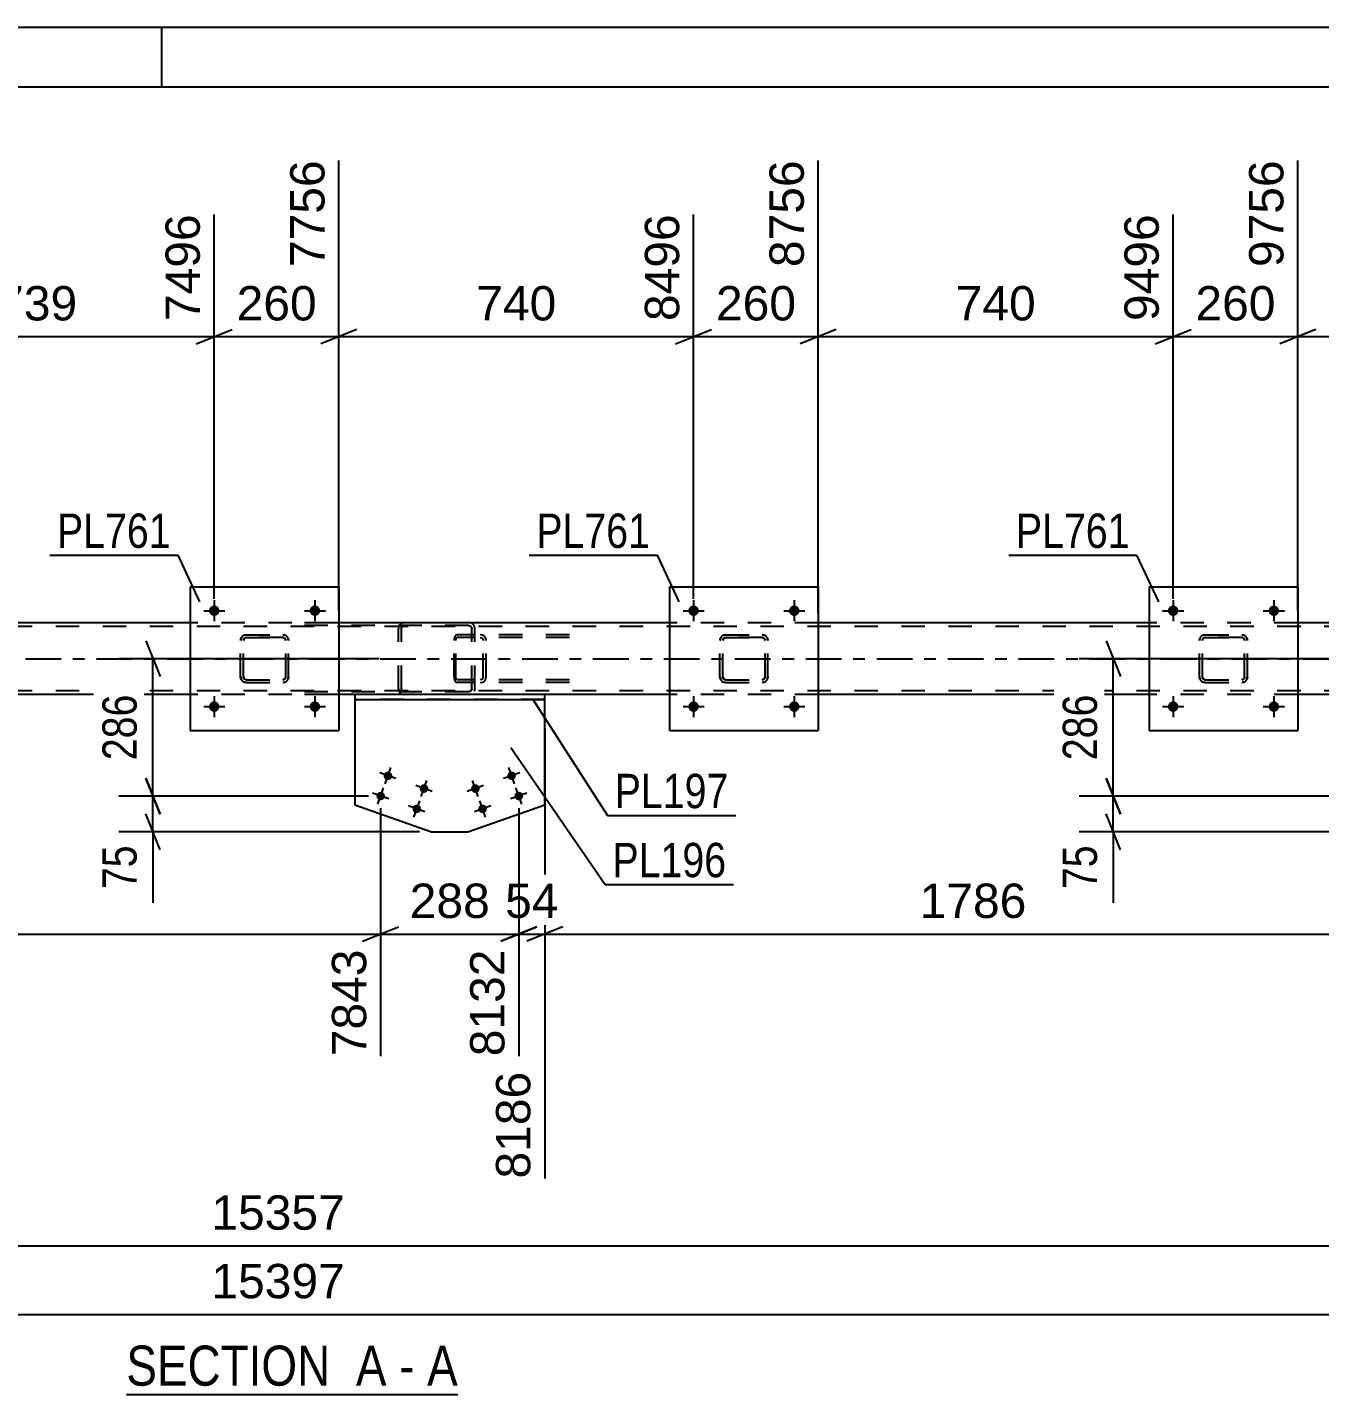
# Model space of a CAD drawing. Header units: millimetres. Extents: x -147 to 694, y -404 to 190.
# Drawn here: x 262.5 to 370.3, y 76.4 to 190.5 of the extents above; entities that cross this region are included whole.
import ezdxf

# ---------------------------------------------------------------- set-up
doc = ezdxf.new("R2010")
doc.units = ezdxf.units.MM
doc.linetypes.add('DXK_LINE_DOT2', pattern=[3.9198, 1.9599, -1.9599])
doc.linetypes.add('DXK_LINE_DOT3', pattern=[5.9187, 2.979, -0.9799, 0.9799, -0.9799])
doc.styles.add('Arial', font='ARIAL.TTF', dxfattribs={"height": 0.2})
doc.styles.add('Arial Narrow', font='ARIALN.TTF', dxfattribs={"height": 0.2})

# ---------------------------------------------------------------- blocks, each defined once
blk = doc.blocks.new('Unknown-318897192-1115')
at = {"color": 5, "linetype": 'Continuous'}
for p, q in [((693.74, 190.49), (-147.26, 190.49)), ((273.74, 185.49), (273.74, 190.49)), ((688.74, 185.49), (-142.26, 185.49))]:
    blk.add_line(p, q, dxfattribs=at)
blk = doc.blocks.new('Unknown-318897192-12 - 1693')
at = {"color": 6, "linetype": 'Continuous'}
blk.add_line((270.79, 76.42), (298.43, 76.42), dxfattribs=at)
at = {"color": 0, "linetype": 'Continuous'}
for points in [[(288.89, 77.17), (288.89, 80.67), (270.79, 80.67), (270.79, 77.17)], [(292.5, 77.17), (292.5, 80.67), (289.94, 80.67), (289.94, 77.17)], [(294.83, 77.17), (294.83, 80.67), (293.55, 80.67), (293.55, 77.17)], [(298.43, 77.17), (298.43, 80.67), (295.88, 80.67), (295.88, 77.17)]]:
    blk.add_wipeout(points, dxfattribs=at)
at = {"color": 7, "linetype": 'Continuous', "style": 'Arial Narrow'}
for s, p in [('SECTION ', (270.79, 77.17)), ('A', (289.94, 77.17)), ('A', (295.88, 77.17)), ('-', (293.55, 77.17))]:
    blk.add_text(s, height=3.34, dxfattribs=at).set_placement(p)
blk = doc.blocks.new('Bolt-318897192-2053 - 1693')
at = {"linetype": 'Continuous'}
for points in [[(318.55, 133.82, -1), (317.67, 133.82, -1)], [(326.95, 133.82, -1), (326.07, 133.82, -1)]]:
    blk.add_hatch(color=1, dxfattribs=at).paths.add_polyline_path(points)
at = {"color": 1, "linetype": 'Continuous'}
for p, q in [((318.11, 134.7), (318.11, 132.94)), ((326.51, 134.7), (326.51, 132.94)), ((317.23, 133.82), (318.99, 133.82)), ((325.63, 133.82), (327.39, 133.82))]:
    blk.add_line(p, q, dxfattribs=at)
blk = doc.blocks.new('Part-318897192-1711 - 1693')
at = {"color": 2, "linetype": 'Continuous'}
for p, q in [((289.84, 134.82), (289.84, 134.42)), ((305.69, 134.82), (289.84, 134.82)), ((305.69, 134.42), (305.69, 134.82)), ((289.84, 134.42), (305.69, 134.42))]:
    blk.add_line(p, q, dxfattribs=at)
blk = doc.blocks.new('Bolt-318897192-1695 - 1693')
at = {"linetype": 'Continuous'}
for points in [[(302.59, 127.93, -1), (303.27, 128.17, -1)], [(299.57, 126.86, -1), (300.25, 127.11, -1)], [(303.19, 126.24, -1), (303.87, 126.48, -1)], [(300.17, 125.17, -1), (300.85, 125.41, -1)]]:
    blk.add_hatch(color=1, dxfattribs=at).paths.add_polyline_path(points)
at = {"color": 1, "linetype": 'Continuous'}
for p, q in [((303.61, 128.3), (302.25, 127.81)), ((303.17, 127.38), (302.69, 128.73)), ((300.59, 127.23), (299.23, 126.74)), ((300.15, 126.31), (299.67, 127.66)), ((303.77, 125.68), (303.29, 127.04)), ((301.19, 125.53), (299.84, 125.05)), ((300.75, 124.61), (300.27, 125.97)), ((304.21, 126.6), (302.85, 126.12))]:
    blk.add_line(p, q, dxfattribs=at)
blk = doc.blocks.new('Bolt-318897192-1696 - 1693')
at = {"linetype": 'Continuous'}
for points in [[(292.27, 128.17, -1), (292.95, 127.93, -1)], [(291.67, 126.48, -1), (292.34, 126.24, -1)], [(295.28, 127.11, -1), (295.96, 126.86, -1)], [(294.68, 125.41, -1), (295.36, 125.17, -1)]]:
    blk.add_hatch(color=1, dxfattribs=at).paths.add_polyline_path(points)
at = {"color": 1, "linetype": 'Continuous'}
for p, q in [((293.28, 127.81), (291.93, 128.3)), ((292.37, 127.38), (292.85, 128.73)), ((291.76, 125.68), (292.25, 127.04)), ((296.3, 126.74), (294.94, 127.23)), ((295.38, 126.31), (295.86, 127.66)), ((292.68, 126.12), (291.33, 126.6)), ((295.7, 125.05), (294.34, 125.53)), ((294.78, 124.61), (295.26, 125.97))]:
    blk.add_line(p, q, dxfattribs=at)
blk = doc.blocks.new('Part-318897192-1726 - 1693')
at = {"color": 2, "linetype": 'Continuous'}
for p, q in [((289.84, 134.42), (289.84, 125.64)), ((305.69, 125.64), (305.69, 134.42)), ((289.84, 125.64), (296.25, 123.37)), ((299.29, 123.37), (305.69, 125.64)), ((296.25, 123.37), (299.29, 123.37))]:
    blk.add_line(p, q, dxfattribs=at)
at = {"color": 7, "linetype": 'DXK_LINE_DOT2'}
blk.add_line((305.69, 134.42), (289.84, 134.42), dxfattribs=at)
blk = doc.blocks.new('Part-318897192-1774 - 1693')
at = {"color": 7, "linetype": 'DXK_LINE_DOT2'}
for p, q in [((576.52, 140.5), (-21.73, 140.5)), ((288.52, 140.82), (276.12, 140.82)), ((328.51, 140.82), (316.11, 140.82)), ((368.52, 140.82), (356.12, 140.82)), ((576.52, 135.14), (-21.73, 135.14)), ((288.52, 134.82), (276.12, 134.82)), ((305.69, 134.82), (289.84, 134.82)), ((328.51, 134.82), (316.11, 134.82)), ((368.52, 134.82), (356.12, 134.82))]:
    blk.add_line(p, q, dxfattribs=at)
at = {"color": 2, "linetype": 'Continuous'}
for p, q in [((276.12, 140.82), (248.57, 140.82)), ((316.11, 140.82), (288.52, 140.82)), ((356.12, 140.82), (328.51, 140.82)), ((396.12, 140.82), (368.52, 140.82)), ((276.12, 134.82), (248.57, 134.82)), ((289.84, 134.82), (288.52, 134.82)), ((316.11, 134.82), (305.69, 134.82)), ((356.12, 134.82), (328.51, 134.82)), ((374.97, 134.82), (368.52, 134.82))]:
    blk.add_line(p, q, dxfattribs=at)
at = {"color": 7, "linetype": 'DXK_LINE_DOT3'}
blk.add_line((-21.73, 137.82), (576.52, 137.82), dxfattribs=at)
blk = doc.blocks.new('Part-318897192-1903 - 1693')
at = {"color": 7, "linetype": 'DXK_LINE_DOT2'}
for p, q in [((299.36, 140.82), (285.45, 140.82)), ((299.36, 140.58), (285.45, 140.58)), ((293.52, 140.5), (293.48, 140.34)), ((293.48, 135.3), (293.48, 140.34)), ((293.52, 140.52), (293.52, 140.5)), ((293.74, 140.34), (293.76, 140.43)), ((293.74, 135.3), (293.74, 140.34)), ((293.76, 140.43), (293.81, 140.51)), ((293.99, 140.82), (293.8, 140.78)), ((293.81, 140.51), (293.9, 140.56)), ((293.9, 140.56), (293.99, 140.58)), ((299.55, 140.78), (299.36, 140.82)), ((299.36, 140.58), (299.45, 140.56)), ((299.45, 140.56), (299.54, 140.51)), ((299.54, 140.51), (299.59, 140.43)), ((299.59, 140.43), (299.61, 140.34)), ((299.61, 135.3), (299.61, 140.34)), ((299.83, 140.5), (299.83, 140.52)), ((299.87, 140.34), (299.83, 140.5)), ((299.87, 135.3), (299.87, 140.34)), ((299.36, 135.06), (285.45, 135.06)), ((299.36, 134.82), (285.45, 134.82)), ((293.48, 135.3), (293.5, 135.21)), ((293.5, 135.21), (293.52, 135.11)), ((293.76, 135.21), (293.74, 135.3)), ((293.81, 135.13), (293.76, 135.21)), ((293.8, 134.85), (293.99, 134.82)), ((293.9, 135.08), (293.81, 135.13)), ((293.99, 135.06), (293.9, 135.08)), ((299.45, 135.08), (299.36, 135.06)), ((299.36, 134.82), (299.55, 134.85)), ((299.54, 135.13), (299.45, 135.08)), ((299.59, 135.21), (299.54, 135.13)), ((299.61, 135.3), (299.59, 135.21)), ((299.83, 135.11), (299.85, 135.21)), ((299.85, 135.21), (299.87, 135.3))]:
    blk.add_line(p, q, dxfattribs=at)
for centre, start, end in [((293.97, 140.32), 110.7583, 155.68), ((299.38, 140.32), 24.32, 69.2417), ((293.97, 135.32), 204.32, 249.2417)]:
    blk.add_arc(centre, 0.496, start, end, dxfattribs=at)
blk = doc.blocks.new('Part-318897192-1951 - 1693')
at = {"color": 7, "linetype": 'DXK_LINE_DOT2'}
for p, q in [((360.32, 139.34), (360.35, 139.52)), ((360.35, 139.52), (360.32, 139.34)), ((360.32, 136.3), (360.32, 139.34)), ((360.56, 139.34), (360.58, 139.43)), ((360.58, 139.43), (360.56, 139.34)), ((360.56, 136.3), (360.56, 139.34)), ((360.58, 139.43), (360.63, 139.51)), ((360.63, 139.51), (360.58, 139.43)), ((360.61, 139.78), (360.8, 139.82)), ((360.8, 139.82), (360.61, 139.78)), ((360.63, 139.51), (360.71, 139.56)), ((360.71, 139.56), (360.63, 139.51)), ((360.71, 139.56), (360.8, 139.58)), ((360.8, 139.58), (360.71, 139.56)), ((360.8, 139.82), (363.84, 139.82)), ((360.8, 139.82), (360.8, 139.82)), ((360.8, 139.82), (363.84, 139.82)), ((360.8, 139.58), (363.84, 139.58)), ((360.8, 139.58), (360.8, 139.58)), ((363.84, 139.58), (360.8, 139.58)), ((363.84, 139.82), (363.84, 139.82)), ((363.84, 139.82), (364.02, 139.78)), ((364.02, 139.78), (363.84, 139.82)), ((363.84, 139.58), (363.84, 139.58)), ((363.84, 139.58), (363.93, 139.56)), ((363.93, 139.56), (363.84, 139.58)), ((363.93, 139.56), (364.01, 139.51)), ((364.01, 139.51), (363.93, 139.56)), ((364.01, 139.51), (364.06, 139.43)), ((364.06, 139.43), (364.01, 139.51)), ((364.06, 139.43), (364.08, 139.34)), ((364.08, 139.34), (364.06, 139.43)), ((364.08, 136.3), (364.08, 139.34)), ((364.28, 139.52), (364.32, 139.34)), ((364.32, 139.34), (364.28, 139.52)), ((364.32, 136.3), (364.32, 139.34)), ((360.35, 136.11), (360.32, 136.3)), ((360.32, 136.3), (360.35, 136.11)), ((360.58, 136.2), (360.56, 136.3)), ((360.56, 136.3), (360.58, 136.21)), ((360.58, 136.21), (360.63, 136.13)), ((360.63, 136.13), (360.58, 136.2)), ((360.8, 135.82), (360.61, 135.85)), ((360.61, 135.85), (360.8, 135.82)), ((360.71, 136.08), (360.63, 136.13)), ((360.63, 136.13), (360.71, 136.08)), ((360.8, 136.06), (360.71, 136.08)), ((360.71, 136.08), (360.8, 136.06)), ((360.8, 136.06), (363.84, 136.06)), ((360.8, 136.06), (360.8, 136.06)), ((360.8, 136.06), (363.84, 136.06)), ((360.8, 135.82), (363.84, 135.82)), ((360.8, 135.82), (360.8, 135.82)), ((360.8, 135.82), (363.84, 135.82)), ((363.93, 136.08), (363.84, 136.06)), ((363.84, 136.06), (363.93, 136.08)), ((363.84, 136.06), (363.84, 136.06)), ((364.02, 135.85), (363.84, 135.82)), ((363.84, 135.82), (364.02, 135.85)), ((363.84, 135.82), (363.84, 135.82)), ((364.01, 136.13), (363.93, 136.08)), ((363.93, 136.08), (364.01, 136.13)), ((364.01, 136.13), (364.06, 136.21)), ((364.06, 136.2), (364.01, 136.13)), ((364.08, 136.3), (364.06, 136.2)), ((364.06, 136.21), (364.08, 136.3)), ((364.32, 136.3), (364.28, 136.11)), ((364.28, 136.11), (364.32, 136.3))]:
    blk.add_line(p, q, dxfattribs=at)
at = {"color": 7, "linetype": 'DXK_LINE_DOT3'}
blk.add_line((362.32, 137.82), (362.32, 137.82), dxfattribs=at)
at = {"color": 7, "linetype": 'DXK_LINE_DOT2'}
for centre, start, end in [((360.8, 139.34), 112.5, 157.5), ((360.8, 139.34), 112.5, 157.5), ((363.84, 139.34), 22.5, 67.5), ((363.84, 139.34), 22.5, 67.5), ((360.8, 136.3), 202.5, 247.5), ((360.8, 136.3), 202.5, 247.5), ((363.84, 136.3), 292.5, 337.5), ((363.84, 136.3), 292.5, 337.5)]:
    blk.add_arc(centre, 0.48, start, end, dxfattribs=at)
blk = doc.blocks.new('Part-318897192-1956 - 1693')
at = {"color": 2, "linetype": 'Continuous'}
for p, q in [((356.12, 143.82), (356.12, 131.82)), ((356.12, 143.82), (368.52, 143.82)), ((368.52, 143.82), (368.52, 131.82)), ((356.12, 131.82), (368.52, 131.82))]:
    blk.add_line(p, q, dxfattribs=at)
blk = doc.blocks.new('Bolt-318897192-2059 - 1693')
at = {"linetype": 'Continuous'}
for points in [[(358.56, 141.82, -1), (357.68, 141.82, -1)], [(366.96, 141.82, -1), (366.08, 141.82, -1)]]:
    blk.add_hatch(color=1, dxfattribs=at).paths.add_polyline_path(points)
at = {"color": 1, "linetype": 'Continuous'}
for p, q in [((358.12, 142.7), (358.12, 140.94)), ((366.52, 142.7), (366.52, 140.94)), ((357.24, 141.82), (359, 141.82)), ((365.64, 141.82), (367.4, 141.82))]:
    blk.add_line(p, q, dxfattribs=at)
blk = doc.blocks.new('Part-318897192-2019 - 1693')
at = {"color": 7, "linetype": 'DXK_LINE_DOT2'}
for p, q in [((280.32, 139.34), (280.36, 139.52)), ((280.36, 139.52), (280.32, 139.34)), ((280.32, 136.3), (280.32, 139.34)), ((280.56, 139.34), (280.58, 139.43)), ((280.58, 139.43), (280.56, 139.34)), ((280.56, 136.3), (280.56, 139.34)), ((280.58, 139.43), (280.63, 139.51)), ((280.63, 139.51), (280.58, 139.43)), ((280.62, 139.78), (280.8, 139.82)), ((280.8, 139.82), (280.62, 139.78)), ((280.63, 139.51), (280.71, 139.56)), ((280.71, 139.56), (280.63, 139.51)), ((280.71, 139.56), (280.8, 139.58)), ((280.8, 139.58), (280.71, 139.56)), ((280.8, 139.82), (283.84, 139.82)), ((280.8, 139.82), (280.8, 139.82)), ((280.8, 139.82), (283.84, 139.82)), ((280.8, 139.58), (283.84, 139.58)), ((280.8, 139.58), (280.8, 139.58)), ((283.84, 139.58), (280.8, 139.58)), ((283.84, 139.82), (283.84, 139.82)), ((283.84, 139.82), (284.03, 139.78)), ((284.03, 139.78), (283.84, 139.82)), ((283.84, 139.58), (283.84, 139.58)), ((283.84, 139.58), (283.94, 139.56)), ((283.94, 139.56), (283.84, 139.58)), ((283.94, 139.56), (284.01, 139.51)), ((284.01, 139.51), (283.94, 139.56)), ((284.01, 139.51), (284.07, 139.43)), ((284.07, 139.43), (284.01, 139.51)), ((284.07, 139.43), (284.08, 139.34)), ((284.08, 139.34), (284.07, 139.43)), ((284.08, 136.3), (284.08, 139.34)), ((284.29, 139.52), (284.32, 139.34)), ((284.32, 139.34), (284.29, 139.52)), ((284.32, 136.3), (284.32, 139.34)), ((280.36, 136.11), (280.32, 136.3)), ((280.32, 136.3), (280.36, 136.11)), ((280.58, 136.2), (280.56, 136.3)), ((280.56, 136.3), (280.58, 136.21)), ((280.58, 136.21), (280.63, 136.13)), ((280.63, 136.13), (280.58, 136.2)), ((280.8, 135.82), (280.62, 135.85)), ((280.62, 135.85), (280.8, 135.82)), ((280.71, 136.08), (280.63, 136.13)), ((280.63, 136.13), (280.71, 136.08)), ((280.8, 136.06), (280.71, 136.08)), ((280.71, 136.08), (280.8, 136.06)), ((280.8, 136.06), (283.84, 136.06)), ((280.8, 136.06), (280.8, 136.06)), ((280.8, 136.06), (283.84, 136.06)), ((280.8, 135.82), (283.84, 135.82)), ((280.8, 135.82), (280.8, 135.82)), ((280.8, 135.82), (283.84, 135.82)), ((283.94, 136.08), (283.84, 136.06)), ((283.84, 136.06), (283.94, 136.08)), ((283.84, 136.06), (283.84, 136.06)), ((284.03, 135.85), (283.84, 135.82)), ((283.84, 135.82), (284.03, 135.85)), ((283.84, 135.82), (283.84, 135.82)), ((284.01, 136.13), (283.94, 136.08)), ((283.94, 136.08), (284.01, 136.13)), ((284.01, 136.13), (284.07, 136.21)), ((284.07, 136.2), (284.01, 136.13)), ((284.08, 136.3), (284.07, 136.2)), ((284.07, 136.21), (284.08, 136.3)), ((284.32, 136.3), (284.29, 136.11)), ((284.29, 136.11), (284.32, 136.3))]:
    blk.add_line(p, q, dxfattribs=at)
at = {"color": 7, "linetype": 'DXK_LINE_DOT3'}
blk.add_line((282.32, 137.82), (282.32, 137.82), dxfattribs=at)
at = {"color": 7, "linetype": 'DXK_LINE_DOT2'}
for centre, start, end in [((280.8, 139.34), 112.5, 157.5), ((280.8, 139.34), 112.5, 157.5), ((283.84, 139.34), 22.5, 67.5), ((283.84, 139.34), 22.5, 67.5), ((280.8, 136.3), 202.5, 247.5), ((280.8, 136.3), 202.5, 247.5), ((283.84, 136.3), 292.5, 337.5), ((283.84, 136.3), 292.5, 337.5)]:
    blk.add_arc(centre, 0.48, start, end, dxfattribs=at)
blk = doc.blocks.new('Part-318897192-2024 - 1693')
at = {"color": 2, "linetype": 'Continuous'}
for p, q in [((276.12, 143.82), (276.12, 131.82)), ((276.12, 143.82), (288.52, 143.82)), ((288.52, 143.82), (288.52, 131.82)), ((276.12, 131.82), (288.52, 131.82))]:
    blk.add_line(p, q, dxfattribs=at)
blk = doc.blocks.new('Part-318897192-2025 - 1693')
at = {"color": 7, "linetype": 'DXK_LINE_DOT2'}
for p, q in [((320.31, 139.34), (320.35, 139.52)), ((320.35, 139.52), (320.31, 139.34)), ((320.31, 136.3), (320.31, 139.34)), ((320.55, 139.34), (320.57, 139.43)), ((320.57, 139.43), (320.55, 139.34)), ((320.55, 136.3), (320.55, 139.34)), ((320.57, 139.43), (320.62, 139.51)), ((320.62, 139.51), (320.57, 139.43)), ((320.61, 139.78), (320.79, 139.82)), ((320.79, 139.82), (320.61, 139.78)), ((320.62, 139.51), (320.7, 139.56)), ((320.7, 139.56), (320.62, 139.51)), ((320.7, 139.56), (320.79, 139.58)), ((320.79, 139.58), (320.7, 139.56)), ((320.79, 139.82), (323.83, 139.82)), ((320.79, 139.82), (320.79, 139.82)), ((320.79, 139.82), (323.83, 139.82)), ((320.79, 139.58), (323.83, 139.58)), ((320.79, 139.58), (320.79, 139.58)), ((323.83, 139.58), (320.79, 139.58)), ((323.83, 139.82), (323.83, 139.82)), ((323.83, 139.82), (324.02, 139.78)), ((324.02, 139.78), (323.83, 139.82)), ((323.83, 139.58), (323.83, 139.58)), ((323.83, 139.58), (323.92, 139.56)), ((323.92, 139.56), (323.83, 139.58)), ((323.92, 139.56), (324, 139.51)), ((324, 139.51), (323.92, 139.56)), ((324, 139.51), (324.05, 139.43)), ((324.05, 139.43), (324, 139.51)), ((324.05, 139.43), (324.07, 139.34)), ((324.07, 139.34), (324.05, 139.43)), ((324.07, 136.3), (324.07, 139.34)), ((324.28, 139.52), (324.31, 139.34)), ((324.31, 139.34), (324.28, 139.52)), ((324.31, 136.3), (324.31, 139.34)), ((320.35, 136.11), (320.31, 136.3)), ((320.31, 136.3), (320.35, 136.11)), ((320.57, 136.2), (320.55, 136.3)), ((320.55, 136.3), (320.57, 136.21)), ((320.57, 136.21), (320.62, 136.13)), ((320.62, 136.13), (320.57, 136.2)), ((320.79, 135.82), (320.61, 135.85)), ((320.61, 135.85), (320.79, 135.82)), ((320.7, 136.08), (320.62, 136.13)), ((320.62, 136.13), (320.7, 136.08)), ((320.79, 136.06), (320.7, 136.08)), ((320.7, 136.08), (320.79, 136.06)), ((320.79, 136.06), (323.83, 136.06)), ((320.79, 136.06), (320.79, 136.06)), ((320.79, 136.06), (323.83, 136.06)), ((320.79, 135.82), (323.83, 135.82)), ((320.79, 135.82), (320.79, 135.82)), ((320.79, 135.82), (323.83, 135.82)), ((323.92, 136.08), (323.83, 136.06)), ((323.83, 136.06), (323.92, 136.08)), ((323.83, 136.06), (323.83, 136.06)), ((324.02, 135.85), (323.83, 135.82)), ((323.83, 135.82), (324.02, 135.85)), ((323.83, 135.82), (323.83, 135.82)), ((324, 136.13), (323.92, 136.08)), ((323.92, 136.08), (324, 136.13)), ((324, 136.13), (324.05, 136.21)), ((324.05, 136.2), (324, 136.13)), ((324.07, 136.3), (324.05, 136.2)), ((324.05, 136.21), (324.07, 136.3)), ((324.31, 136.3), (324.28, 136.11)), ((324.28, 136.11), (324.31, 136.3))]:
    blk.add_line(p, q, dxfattribs=at)
at = {"color": 7, "linetype": 'DXK_LINE_DOT3'}
blk.add_line((322.31, 137.82), (322.31, 137.82), dxfattribs=at)
at = {"color": 7, "linetype": 'DXK_LINE_DOT2'}
for centre, start, end in [((320.79, 139.34), 112.5, 157.5), ((320.79, 139.34), 112.5, 157.5), ((323.83, 139.34), 22.5, 67.5), ((323.83, 139.34), 22.5, 67.5), ((320.79, 136.3), 202.5, 247.5), ((320.79, 136.3), 202.5, 247.5), ((323.83, 136.3), 292.5, 337.5), ((323.83, 136.3), 292.5, 337.5)]:
    blk.add_arc(centre, 0.48, start, end, dxfattribs=at)
blk = doc.blocks.new('Part-318897192-2030 - 1693')
at = {"color": 2, "linetype": 'Continuous'}
for p, q in [((316.11, 143.82), (316.11, 131.82)), ((316.11, 143.82), (328.51, 143.82)), ((328.51, 143.82), (328.51, 131.82)), ((316.11, 131.82), (328.51, 131.82))]:
    blk.add_line(p, q, dxfattribs=at)
blk = doc.blocks.new('Bolt-318897192-2049 - 1693')
at = {"linetype": 'Continuous'}
for points in [[(358.56, 133.82, -1), (357.68, 133.82, -1)], [(366.96, 133.82, -1), (366.08, 133.82, -1)]]:
    blk.add_hatch(color=1, dxfattribs=at).paths.add_polyline_path(points)
at = {"color": 1, "linetype": 'Continuous'}
for p, q in [((358.12, 134.7), (358.12, 132.94)), ((366.52, 134.7), (366.52, 132.94)), ((357.24, 133.82), (359, 133.82)), ((365.64, 133.82), (367.4, 133.82))]:
    blk.add_line(p, q, dxfattribs=at)
blk = doc.blocks.new('Part-318897192-2047 - 1693')
at = {"color": 7, "linetype": 'DXK_LINE_DOT2'}
for p, q in [((298.15, 139.52), (298.13, 139.34)), ((298.13, 136.3), (298.13, 139.34)), ((298.21, 139.68), (298.15, 139.52)), ((298.3, 139.78), (298.21, 139.68)), ((298.27, 139.34), (298.28, 139.43)), ((298.27, 136.3), (298.27, 139.34)), ((298.28, 139.43), (298.31, 139.51)), ((298.4, 139.82), (298.3, 139.78)), ((298.31, 139.51), (298.35, 139.56)), ((298.35, 139.56), (298.4, 139.58)), ((307.75, 139.82), (298.4, 139.82)), ((307.75, 139.58), (298.4, 139.58)), ((299.87, 139.58), (299.87, 139.82)), ((300.51, 139.78), (300.31, 139.82)), ((300.31, 139.58), (300.41, 139.56)), ((300.41, 139.56), (300.49, 139.51)), ((300.49, 139.51), (300.55, 139.43)), ((300.55, 139.43), (300.56, 139.34)), ((300.56, 136.3), (300.56, 139.34)), ((300.82, 139.34), (300.78, 139.52)), ((300.82, 136.3), (300.82, 139.34)), ((298.13, 136.3), (298.15, 136.11)), ((298.15, 136.11), (298.21, 135.96)), ((298.21, 135.96), (298.3, 135.85)), ((298.28, 136.21), (298.27, 136.3)), ((298.31, 136.13), (298.28, 136.21)), ((298.3, 135.85), (298.4, 135.82)), ((298.35, 136.08), (298.31, 136.13)), ((298.4, 136.06), (298.35, 136.08)), ((307.75, 136.06), (298.4, 136.06)), ((307.75, 135.82), (298.4, 135.82)), ((299.87, 135.82), (299.87, 136.06)), ((300.41, 136.08), (300.31, 136.06)), ((300.31, 135.82), (300.51, 135.85)), ((300.49, 136.13), (300.41, 136.08)), ((300.55, 136.21), (300.49, 136.13)), ((300.56, 136.3), (300.55, 136.21)), ((300.78, 136.11), (300.82, 136.3))]:
    blk.add_line(p, q, dxfattribs=at)
for centre, start, end in [((300.33, 139.32), 23.8951, 68.8487), ((300.33, 136.31), 291.1513, 336.1049)]:
    blk.add_arc(centre, 0.492, start, end, dxfattribs=at)
blk = doc.blocks.new('Bolt-318897192-2052 - 1693')
at = {"linetype": 'Continuous'}
for points in [[(318.55, 141.82, -1), (317.67, 141.82, -1)], [(326.95, 141.82, -1), (326.07, 141.82, -1)]]:
    blk.add_hatch(color=1, dxfattribs=at).paths.add_polyline_path(points)
at = {"color": 1, "linetype": 'Continuous'}
for p, q in [((318.11, 142.7), (318.11, 140.94)), ((326.51, 142.7), (326.51, 140.94)), ((317.23, 141.82), (318.99, 141.82)), ((325.63, 141.82), (327.39, 141.82))]:
    blk.add_line(p, q, dxfattribs=at)
blk = doc.blocks.new('Bolt-318897192-2054 - 1693')
at = {"linetype": 'Continuous'}
for points in [[(278.56, 141.82, -1), (277.68, 141.82, -1)], [(286.96, 141.82, -1), (286.08, 141.82, -1)]]:
    blk.add_hatch(color=1, dxfattribs=at).paths.add_polyline_path(points)
at = {"color": 1, "linetype": 'Continuous'}
for p, q in [((278.12, 142.7), (278.12, 140.94)), ((286.52, 142.7), (286.52, 140.94)), ((277.24, 141.82), (279, 141.82)), ((285.64, 141.82), (287.4, 141.82))]:
    blk.add_line(p, q, dxfattribs=at)
blk = doc.blocks.new('Bolt-318897192-2094 - 1693')
at = {"linetype": 'Continuous'}
for points in [[(278.56, 133.82, -1), (277.68, 133.82, -1)], [(286.96, 133.82, -1), (286.08, 133.82, -1)]]:
    blk.add_hatch(color=1, dxfattribs=at).paths.add_polyline_path(points)
at = {"color": 1, "linetype": 'Continuous'}
for p, q in [((278.12, 134.7), (278.12, 132.94)), ((286.52, 134.7), (286.52, 132.94)), ((277.24, 133.82), (279, 133.82)), ((285.64, 133.82), (287.4, 133.82))]:
    blk.add_line(p, q, dxfattribs=at)
blk = doc.blocks.new('StraightDimension-318897192-2361 - 1693')
at = {"color": 7, "linetype": 'Continuous'}
blk.add_line((-22.53, 83.11), (589.42, 83.11), dxfattribs=at)
at = {"color": 0}
blk.add_wipeout([(289.6, 83.86), (289.6, 88.06), (277.28, 88.06), (277.28, 83.86)], dxfattribs=at)
at = {"color": 3, "style": 'Arial'}
blk.add_text('15397', height=2.865, dxfattribs=at).set_placement((277.88, 84.46))
blk = doc.blocks.new('StraightDimension-318897192-19055 - 1693')
at = {"color": 7, "linetype": 'Continuous'}
for p, q in [((272.4, 139.32), (273.6, 136.32)), ((291.87, 137.82), (270.15, 137.82)), ((273, 126.36), (273, 137.82)), ((273.6, 124.86), (272.4, 127.86)), ((291, 126.36), (270.15, 126.36))]:
    blk.add_line(p, q, dxfattribs=at)
at = {"color": 0}
blk.add_wipeout([(272.25, 135.43), (268.05, 135.43), (268.05, 128.75), (272.25, 128.75)], dxfattribs=at)
at = {"color": 3, "style": 'Arial Narrow'}
blk.add_text('286', height=2.863, rotation=90.0002, dxfattribs=at).set_placement((271.65, 129.35))
blk = doc.blocks.new('StraightDimension-318897192-8368 - 1693')
at = {"color": 7, "linetype": 'Continuous'}
for p, q in [((328.51, 141.58), (328.51, 179.38)), ((358.12, 142.82), (358.12, 174.88)), ((330.01, 165.29), (327.01, 164.09)), ((328.51, 164.69), (358.12, 164.69)), ((356.62, 164.09), (359.62, 165.29))]:
    blk.add_line(p, q, dxfattribs=at)
at = {"color": 0}
blk.add_wipeout([(347.25, 165.44), (347.25, 169.64), (339.38, 169.64), (339.38, 165.44)], dxfattribs=at)
at = {"color": 3, "style": 'Arial'}
blk.add_text('740', height=2.865, dxfattribs=at).set_placement((339.98, 166.04))
at = {"color": 0, "linetype": 'Continuous'}
blk.add_wipeout([(357.52, 175.48), (353.32, 175.48), (353.32, 165.39), (357.52, 165.39)], dxfattribs=at)
at = {"color": 3, "linetype": 'Continuous', "style": 'Arial'}
blk.add_text('9496', height=2.865, rotation=90.0002, dxfattribs=at).set_placement((356.92, 165.99))
blk = doc.blocks.new('StraightDimension-318897192-2111 - 1693')
at = {"color": 7, "linetype": 'Continuous'}
for p, q in [((305.69, 131.99), (305.69, 94.45)), ((377.14, 125.36), (377.14, 104.65)), ((307.19, 115.44), (304.19, 114.24)), ((375.64, 114.24), (378.64, 115.44)), ((305.69, 114.84), (377.14, 114.84))]:
    blk.add_line(p, q, dxfattribs=at)
at = {"color": 0}
blk.add_wipeout([(346.46, 115.59), (346.46, 119.79), (336.37, 119.79), (336.37, 115.59)], dxfattribs=at)
at = {"color": 3, "style": 'Arial'}
blk.add_text('1786', height=2.865, dxfattribs=at).set_placement((336.97, 116.19))
at = {"color": 0, "linetype": 'Continuous'}
blk.add_wipeout([(376.54, 114.14), (372.34, 114.14), (372.34, 104.05), (376.54, 104.05)], dxfattribs=at)
at = {"color": 3, "linetype": 'Continuous', "style": 'Arial'}
blk.add_text('9972', height=2.865, rotation=90.0002, dxfattribs=at).set_placement((375.94, 104.65))
blk = doc.blocks.new('StraightDimension-318897192-2388 - 1693')
at = {"color": 7, "linetype": 'Continuous'}
blk.add_line((-21.74, 88.83), (588.62, 88.83), dxfattribs=at)
at = {"color": 0}
blk.add_wipeout([(289.6, 89.58), (289.6, 93.78), (277.28, 93.78), (277.28, 89.58)], dxfattribs=at)
at = {"color": 3, "style": 'Arial'}
blk.add_text('15357', height=2.865, dxfattribs=at).set_placement((277.88, 90.18))
blk = doc.blocks.new('StraightDimension-318897192-2112 - 1693')
at = {"color": 7, "linetype": 'Continuous'}
for p, q in [((305.69, 131.99), (305.69, 94.45)), ((303.53, 125.36), (303.53, 104.65)), ((302.03, 114.24), (305.03, 115.44)), ((307.19, 115.44), (304.19, 114.24)), ((303.53, 114.84), (305.69, 114.84))]:
    blk.add_line(p, q, dxfattribs=at)
at = {"color": 0, "linetype": 'Continuous'}
blk.add_wipeout([(305.09, 103.94), (300.89, 103.94), (300.89, 93.85), (305.09, 93.85)], dxfattribs=at)
at = {"color": 3, "linetype": 'Continuous', "style": 'Arial'}
blk.add_text('8186', height=2.865, rotation=90.0002, dxfattribs=at).set_placement((304.49, 94.45))
at = {"color": 0}
blk.add_wipeout([(307.44, 115.59), (307.44, 119.79), (301.79, 119.79), (301.79, 115.59)], dxfattribs=at)
at = {"color": 3, "style": 'Arial'}
blk.add_text('54', height=2.865, dxfattribs=at).set_placement((302.39, 116.19))
blk = doc.blocks.new('StraightDimension-318897192-2113 - 1693')
at = {"color": 7, "linetype": 'Continuous'}
for p, q in [((292, 125.36), (292, 104.65)), ((303.53, 125.36), (303.53, 104.65)), ((290.5, 114.24), (293.5, 115.44)), ((305.03, 115.44), (302.03, 114.24)), ((292, 114.84), (303.53, 114.84))]:
    blk.add_line(p, q, dxfattribs=at)
at = {"color": 0}
blk.add_wipeout([(301.7, 115.59), (301.7, 119.79), (293.83, 119.79), (293.83, 115.59)], dxfattribs=at)
at = {"color": 0, "linetype": 'Continuous'}
blk.add_wipeout([(302.93, 114.14), (298.73, 114.14), (298.73, 104.05), (302.93, 104.05)], dxfattribs=at)
at = {"color": 3, "style": 'Arial'}
blk.add_text('288', height=2.865, dxfattribs=at).set_placement((294.43, 116.19))
at = {"color": 3, "linetype": 'Continuous', "style": 'Arial'}
blk.add_text('8132', height=2.865, rotation=90.0002, dxfattribs=at).set_placement((302.33, 104.65))
blk = doc.blocks.new('StraightDimension-318897192-2114 - 1693')
at = {"color": 7, "linetype": 'Continuous'}
for p, q in [((220.56, 131.96), (220.56, 94.45)), ((292, 125.36), (292, 104.65)), ((222.06, 115.44), (219.06, 114.24)), ((290.5, 114.24), (293.5, 115.44)), ((220.56, 114.84), (292, 114.84))]:
    blk.add_line(p, q, dxfattribs=at)
at = {"color": 0}
blk.add_wipeout([(261.33, 115.59), (261.33, 119.79), (251.23, 119.79), (251.23, 115.59)], dxfattribs=at)
at = {"color": 3, "style": 'Arial'}
blk.add_text('1786', height=2.865, dxfattribs=at).set_placement((251.83, 116.19))
at = {"color": 0, "linetype": 'Continuous'}
blk.add_wipeout([(291.4, 114.14), (287.2, 114.14), (287.2, 104.05), (291.4, 104.05)], dxfattribs=at)
at = {"color": 3, "linetype": 'Continuous', "style": 'Arial'}
blk.add_text('7843', height=2.865, rotation=90.0002, dxfattribs=at).set_placement((290.8, 104.65))
blk = doc.blocks.new('StraightDimension-318897192-8366 - 1693')
at = {"color": 7, "linetype": 'Continuous'}
for p, q in [((368.52, 141.82), (368.52, 179.38)), ((398.12, 142.82), (398.12, 177.11)), ((370.02, 165.29), (367.02, 164.09)), ((368.52, 164.69), (398.12, 164.69)), ((396.62, 164.09), (399.62, 165.29))]:
    blk.add_line(p, q, dxfattribs=at)
at = {"color": 0}
blk.add_wipeout([(387.26, 165.44), (387.26, 169.64), (379.38, 169.64), (379.38, 165.44)], dxfattribs=at)
at = {"color": 3, "style": 'Arial'}
blk.add_text('740', height=2.865, dxfattribs=at).set_placement((379.98, 166.04))
at = {"color": 0, "linetype": 'Continuous'}
blk.add_wipeout([(397.52, 177.71), (393.32, 177.71), (393.32, 165.39), (397.52, 165.39)], dxfattribs=at)
at = {"color": 3, "linetype": 'Continuous', "style": 'Arial'}
blk.add_text('10496', height=2.865, rotation=90.0002, dxfattribs=at).set_placement((396.92, 165.99))
blk = doc.blocks.new('StraightDimension-318897192-8367 - 1693')
at = {"color": 7, "linetype": 'Continuous'}
for p, q in [((368.52, 141.82), (368.52, 179.38)), ((358.12, 142.82), (358.12, 174.88)), ((356.62, 164.09), (359.62, 165.29)), ((358.12, 164.69), (368.52, 164.69)), ((370.02, 165.29), (367.02, 164.09))]:
    blk.add_line(p, q, dxfattribs=at)
at = {"color": 0}
blk.add_wipeout([(367.25, 165.44), (367.25, 169.64), (359.38, 169.64), (359.38, 165.44)], dxfattribs=at)
at = {"color": 3, "style": 'Arial'}
blk.add_text('260', height=2.865, dxfattribs=at).set_placement((359.98, 166.04))
at = {"color": 0, "linetype": 'Continuous'}
blk.add_wipeout([(367.92, 179.98), (363.72, 179.98), (363.72, 169.89), (367.92, 169.89)], dxfattribs=at)
at = {"color": 3, "linetype": 'Continuous', "style": 'Arial'}
blk.add_text('9756', height=2.865, rotation=90.0002, dxfattribs=at).set_placement((367.32, 170.49))
blk = doc.blocks.new('StraightDimension-318897192-8369 - 1693')
at = {"color": 7, "linetype": 'Continuous'}
for p, q in [((328.51, 141.58), (328.51, 179.38)), ((318.11, 142.82), (318.11, 174.88)), ((316.61, 164.09), (319.61, 165.29)), ((318.11, 164.69), (328.51, 164.69)), ((330.01, 165.29), (327.01, 164.09))]:
    blk.add_line(p, q, dxfattribs=at)
at = {"color": 0}
blk.add_wipeout([(327.25, 165.44), (327.25, 169.64), (319.38, 169.64), (319.38, 165.44)], dxfattribs=at)
at = {"color": 3, "style": 'Arial'}
blk.add_text('260', height=2.865, dxfattribs=at).set_placement((319.98, 166.04))
at = {"color": 0, "linetype": 'Continuous'}
blk.add_wipeout([(327.91, 179.98), (323.71, 179.98), (323.71, 169.89), (327.91, 169.89)], dxfattribs=at)
at = {"color": 3, "linetype": 'Continuous', "style": 'Arial'}
blk.add_text('8756', height=2.865, rotation=90.0002, dxfattribs=at).set_placement((327.31, 170.49))
blk = doc.blocks.new('StraightDimension-318897192-8370 - 1693')
at = {"color": 7, "linetype": 'Continuous'}
for p, q in [((288.52, 141.82), (288.52, 179.38)), ((318.11, 142.82), (318.11, 174.88)), ((290.02, 165.29), (287.02, 164.09)), ((288.52, 164.69), (318.11, 164.69)), ((316.61, 164.09), (319.61, 165.29))]:
    blk.add_line(p, q, dxfattribs=at)
at = {"color": 0}
blk.add_wipeout([(307.25, 165.44), (307.25, 169.64), (299.38, 169.64), (299.38, 165.44)], dxfattribs=at)
at = {"color": 3, "style": 'Arial'}
blk.add_text('740', height=2.865, dxfattribs=at).set_placement((299.98, 166.04))
at = {"color": 0, "linetype": 'Continuous'}
blk.add_wipeout([(317.51, 175.48), (313.31, 175.48), (313.31, 165.39), (317.51, 165.39)], dxfattribs=at)
at = {"color": 3, "linetype": 'Continuous', "style": 'Arial'}
blk.add_text('8496', height=2.865, rotation=90.0002, dxfattribs=at).set_placement((316.91, 165.99))
blk = doc.blocks.new('StraightDimension-318897192-8371 - 1693')
at = {"color": 7, "linetype": 'Continuous'}
for p, q in [((288.52, 141.82), (288.52, 179.38)), ((278.12, 142.82), (278.12, 174.88)), ((276.62, 164.09), (279.62, 165.29)), ((278.12, 164.69), (288.52, 164.69)), ((290.02, 165.29), (287.02, 164.09))]:
    blk.add_line(p, q, dxfattribs=at)
at = {"color": 0}
blk.add_wipeout([(287.26, 165.44), (287.26, 169.64), (279.39, 169.64), (279.39, 165.44)], dxfattribs=at)
at = {"color": 3, "style": 'Arial'}
blk.add_text('260', height=2.865, dxfattribs=at).set_placement((279.99, 166.04))
at = {"color": 0, "linetype": 'Continuous'}
blk.add_wipeout([(287.92, 179.98), (283.72, 179.98), (283.72, 169.89), (287.92, 169.89)], dxfattribs=at)
at = {"color": 3, "linetype": 'Continuous', "style": 'Arial'}
blk.add_text('7756', height=2.865, rotation=90.0002, dxfattribs=at).set_placement((287.32, 170.49))
blk = doc.blocks.new('StraightDimension-318897192-8372 - 1693')
at = {"color": 7, "linetype": 'Continuous'}
for p, q in [((248.57, 138.82), (248.57, 179.38)), ((278.12, 142.82), (278.12, 174.88)), ((250.07, 165.29), (247.07, 164.09)), ((248.57, 164.69), (278.12, 164.69)), ((276.62, 164.09), (279.62, 165.29))]:
    blk.add_line(p, q, dxfattribs=at)
at = {"color": 0}
blk.add_wipeout([(267.28, 165.44), (267.28, 169.64), (259.41, 169.64), (259.41, 165.44)], dxfattribs=at)
at = {"color": 3, "style": 'Arial'}
blk.add_text('739', height=2.865, dxfattribs=at).set_placement((260.01, 166.04))
at = {"color": 0, "linetype": 'Continuous'}
blk.add_wipeout([(277.52, 175.48), (273.32, 175.48), (273.32, 165.39), (277.52, 165.39)], dxfattribs=at)
at = {"color": 3, "linetype": 'Continuous', "style": 'Arial'}
blk.add_text('7496', height=2.865, rotation=90.0002, dxfattribs=at).set_placement((276.92, 165.99))
blk = doc.blocks.new('StraightDimension-318897192-19056 - 1693')
at = {"color": 7, "linetype": 'Continuous'}
for p, q in [((272.4, 127.86), (273.6, 124.86)), ((291, 126.36), (270.15, 126.36)), ((273, 123.37), (273, 126.36)), ((273.6, 121.87), (272.4, 124.87)), ((295.25, 123.37), (270.15, 123.37)), ((273, 123.37), (273, 117.46)), ((273, 123.37), (273, 117.46))]:
    blk.add_line(p, q, dxfattribs=at)
at = {"color": 0}
blk.add_wipeout([(272.25, 122.84), (268.05, 122.84), (268.05, 117.99), (272.25, 117.99)], dxfattribs=at)
at = {"color": 3, "style": 'Arial Narrow'}
blk.add_text('75', height=2.863, rotation=90.0002, dxfattribs=at).set_placement((271.65, 118.59))
blk = doc.blocks.new('StraightDimension-318897192-19083 - 1693')
at = {"color": 7, "linetype": 'Continuous'}
for p, q in [((352.52, 139.32), (353.72, 136.32)), ((375.12, 137.82), (350.27, 137.82)), ((353.12, 126.36), (353.12, 137.82)), ((353.72, 124.86), (352.52, 127.86)), ((376.14, 126.36), (350.27, 126.36))]:
    blk.add_line(p, q, dxfattribs=at)
at = {"color": 0}
blk.add_wipeout([(352.37, 135.43), (348.17, 135.43), (348.17, 128.75), (352.37, 128.75)], dxfattribs=at)
at = {"color": 3, "style": 'Arial Narrow'}
blk.add_text('286', height=2.863, rotation=90.0002, dxfattribs=at).set_placement((351.77, 129.35))
blk = doc.blocks.new('StraightDimension-318897192-19084 - 1693')
at = {"color": 7, "linetype": 'Continuous'}
for p, q in [((352.52, 127.86), (353.72, 124.86)), ((376.14, 126.36), (350.27, 126.36)), ((353.12, 123.37), (353.12, 126.36)), ((353.72, 121.87), (352.52, 124.87)), ((380.38, 123.37), (350.27, 123.37)), ((353.12, 123.37), (353.12, 117.46)), ((353.12, 123.37), (353.12, 117.46))]:
    blk.add_line(p, q, dxfattribs=at)
at = {"color": 0}
blk.add_wipeout([(352.37, 122.84), (348.17, 122.84), (348.17, 117.99), (352.37, 117.99)], dxfattribs=at)
at = {"color": 3, "style": 'Arial Narrow'}
blk.add_text('75', height=2.863, rotation=90.0002, dxfattribs=at).set_placement((351.77, 118.59))
blk = doc.blocks.new('Mark-318897192-1722 - 1693')
at = {"color": 30, "linetype": 'Continuous'}
for p, q in [((302.86, 130.41), (310.74, 118.99)), ((310.74, 118.99), (321.44, 118.99))]:
    blk.add_line(p, q, dxfattribs=at)
at = {"color": 0}
blk.add_wipeout([(320.84, 119.59), (320.84, 122.59), (311.34, 122.59), (311.34, 119.59)], dxfattribs=at)
blk.add_wipeout([(320.84, 119.59), (320.84, 122.59), (311.34, 122.59), (311.34, 119.59)], dxfattribs=at)
at = {"color": 3, "style": 'Arial Narrow'}
blk.add_text('PL196', height=2.863, dxfattribs=at).set_placement((311.34, 119.59))
blk = doc.blocks.new('Mark-318897192-1707 - 1693')
at = {"color": 30, "linetype": 'Continuous'}
for p, q in [((304.66, 134.46), (310.93, 124.75)), ((310.93, 124.75), (321.63, 124.75))]:
    blk.add_line(p, q, dxfattribs=at)
at = {"color": 0}
blk.add_wipeout([(321.03, 125.35), (321.03, 128.35), (311.53, 128.35), (311.53, 125.35)], dxfattribs=at)
blk.add_wipeout([(321.03, 125.35), (321.03, 128.35), (311.53, 128.35), (311.53, 125.35)], dxfattribs=at)
at = {"color": 3, "style": 'Arial Narrow'}
blk.add_text('PL197', height=2.863, dxfattribs=at).set_placement((311.53, 125.35))
blk = doc.blocks.new('Mark-318897192-1952 - 1693')
at = {"color": 30, "linetype": 'Continuous'}
for p in [(344.4, 146.46), (356.93, 142.56)]:
    blk.add_line(p, (355.1, 146.46), dxfattribs=at)
at = {"color": 0}
blk.add_wipeout([(354.5, 147.06), (354.5, 150.06), (345, 150.06), (345, 147.06)], dxfattribs=at)
blk.add_wipeout([(354.5, 147.06), (354.5, 150.06), (345, 150.06), (345, 147.06)], dxfattribs=at)
at = {"color": 3, "style": 'Arial Narrow'}
blk.add_text('PL761', height=2.863, dxfattribs=at).set_placement((345, 147.06))
blk = doc.blocks.new('Mark-318897192-2020 - 1693')
at = {"color": 30, "linetype": 'Continuous'}
for p in [(264.4, 146.46), (276.93, 142.56)]:
    blk.add_line(p, (275.11, 146.46), dxfattribs=at)
at = {"color": 0}
blk.add_wipeout([(274.51, 147.06), (274.51, 150.06), (265, 150.06), (265, 147.06)], dxfattribs=at)
blk.add_wipeout([(274.51, 147.06), (274.51, 150.06), (265, 150.06), (265, 147.06)], dxfattribs=at)
at = {"color": 3, "style": 'Arial Narrow'}
blk.add_text('PL761', height=2.863, dxfattribs=at).set_placement((265, 147.06))
blk = doc.blocks.new('Mark-318897192-2026 - 1693')
at = {"color": 30, "linetype": 'Continuous'}
for p in [(304.39, 146.46), (316.92, 142.56)]:
    blk.add_line(p, (315.1, 146.46), dxfattribs=at)
at = {"color": 0}
blk.add_wipeout([(314.5, 147.06), (314.5, 150.06), (304.99, 150.06), (304.99, 147.06)], dxfattribs=at)
blk.add_wipeout([(314.5, 147.06), (314.5, 150.06), (304.99, 150.06), (304.99, 147.06)], dxfattribs=at)
at = {"color": 3, "style": 'Arial Narrow'}
blk.add_text('PL761', height=2.863, dxfattribs=at).set_placement((304.99, 147.06))

msp = doc.modelspace()

# ---------------------------------------------------------------- block references
for name in ['Unknown-318897192-1115', 'Part-318897192-2024 - 1693', 'Part-318897192-2030 - 1693', 'Part-318897192-1956 - 1693', 'Bolt-318897192-2054 - 1693', 'Bolt-318897192-2052 - 1693', 'Bolt-318897192-2059 - 1693', 'Part-318897192-1774 - 1693', 'Part-318897192-1903 - 1693', 'Part-318897192-2019 - 1693', 'Part-318897192-2047 - 1693', 'Part-318897192-2025 - 1693', 'Part-318897192-1951 - 1693', 'Bolt-318897192-2094 - 1693', 'Part-318897192-1711 - 1693', 'Bolt-318897192-2053 - 1693', 'Bolt-318897192-2049 - 1693', 'Part-318897192-1726 - 1693', 'Bolt-318897192-1696 - 1693', 'Bolt-318897192-1695 - 1693']:
    msp.add_blockref(name, (0, 0))

# ---------------------------------------------------------------- next in the draw order: block references
for name in ['StraightDimension-318897192-8368 - 1693', 'StraightDimension-318897192-8366 - 1693', 'Unknown-318897192-12 - 1693']:
    msp.add_blockref(name, (0, 0))

# ---------------------------------------------------------------- next in the draw order: block references
for name in ['StraightDimension-318897192-8369 - 1693', 'StraightDimension-318897192-8367 - 1693', 'StraightDimension-318897192-2361 - 1693']:
    msp.add_blockref(name, (0, 0))

# ---------------------------------------------------------------- next in the draw order: block references
for name in ['StraightDimension-318897192-8370 - 1693', 'Mark-318897192-1952 - 1693', 'StraightDimension-318897192-19055 - 1693', 'StraightDimension-318897192-2111 - 1693']:
    msp.add_blockref(name, (0, 0))

# ---------------------------------------------------------------- next in the draw order: block references
for name in ['StraightDimension-318897192-8371 - 1693', 'Mark-318897192-2026 - 1693', 'StraightDimension-318897192-2388 - 1693']:
    msp.add_blockref(name, (0, 0))

# ---------------------------------------------------------------- next in the draw order: block references
for name in ['StraightDimension-318897192-8372 - 1693', 'StraightDimension-318897192-19083 - 1693', 'StraightDimension-318897192-2112 - 1693']:
    msp.add_blockref(name, (0, 0))

# ---------------------------------------------------------------- next in the draw order: block references
for name in ['Mark-318897192-2020 - 1693', 'StraightDimension-318897192-19084 - 1693', 'StraightDimension-318897192-2113 - 1693']:
    msp.add_blockref(name, (0, 0))

# ---------------------------------------------------------------- next in the draw order: block references
for name in ['StraightDimension-318897192-2114 - 1693', 'Mark-318897192-1722 - 1693']:
    msp.add_blockref(name, (0, 0))

# ---------------------------------------------------------------- next in the draw order: block references
for name in ['Mark-318897192-1707 - 1693', 'StraightDimension-318897192-19056 - 1693']:
    msp.add_blockref(name, (0, 0))

doc.saveas('drawing.dxf')
